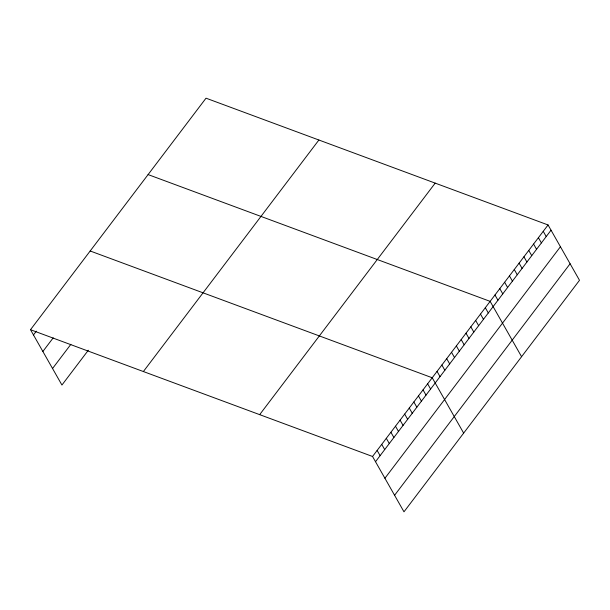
<?xml version="1.0" encoding="UTF-8"?>
<svg xmlns="http://www.w3.org/2000/svg" width="610" height="610" viewBox="0 0 610 610"><rect width="100%" height="100%" fill="white"/><g stroke="black" fill="none" stroke-linecap="round" stroke-linejoin="round"><path stroke-width="0.91" d="M30.5 329.705L206.02 98.179L548.062 224.96L579.5 280.295L403.98 511.82L372.542 456.478L30.5 329.705L61.938 385.04L88.328 350.224M33.474 334.943L36.348 331.161M42.868 351.474L53.2 337.856M52.544 368.509L70.905 344.292M143.373 371.543L318.893 140.018M259.669 414.647L435.189 183.122M372.542 456.478L548.062 224.96M375.516 461.717L551.043 230.199M384.91 478.255L560.43 246.73M394.586 495.282L570.106 263.764M148.1 174.582L490.143 301.363L521.58 356.697M90.181 250.984L432.223 377.765L463.653 433.1M543.236 231.327L546.217 236.566M538.409 237.694L541.39 242.933M533.582 244.061L536.564 249.299M528.756 250.428L531.737 255.666M523.929 256.795L526.903 262.033M519.102 263.162L522.076 268.4M514.276 269.529L517.25 274.767M509.449 275.895L512.423 281.134M504.622 282.262L507.596 287.501M499.796 288.629L502.77 293.867M494.969 294.996L497.943 300.234M485.316 307.73L488.29 312.968M480.489 314.097L483.463 319.335M475.663 320.463L478.637 325.702M470.836 326.83L473.81 332.069M466.009 333.197L468.983 338.436M461.183 339.564L464.157 344.802M456.356 345.931L459.33 351.169M451.53 352.298L454.503 357.536M446.703 358.665L449.677 363.903M441.876 365.032L444.85 370.27M437.05 371.398L440.024 376.637M427.633 383.82L430.607 389.058M423.043 389.874L426.016 395.112M418.452 395.928L421.426 401.166M413.854 401.982L416.836 407.221M409.264 408.037L412.246 413.275M404.674 414.091L407.655 419.337M400.084 420.153L403.065 425.391M395.493 426.207L398.475 431.445M390.903 432.261L393.885 437.5M386.313 438.315L389.294 443.554M381.723 444.37L384.704 449.608M377.132 450.424L380.106 455.662"/></g></svg>
